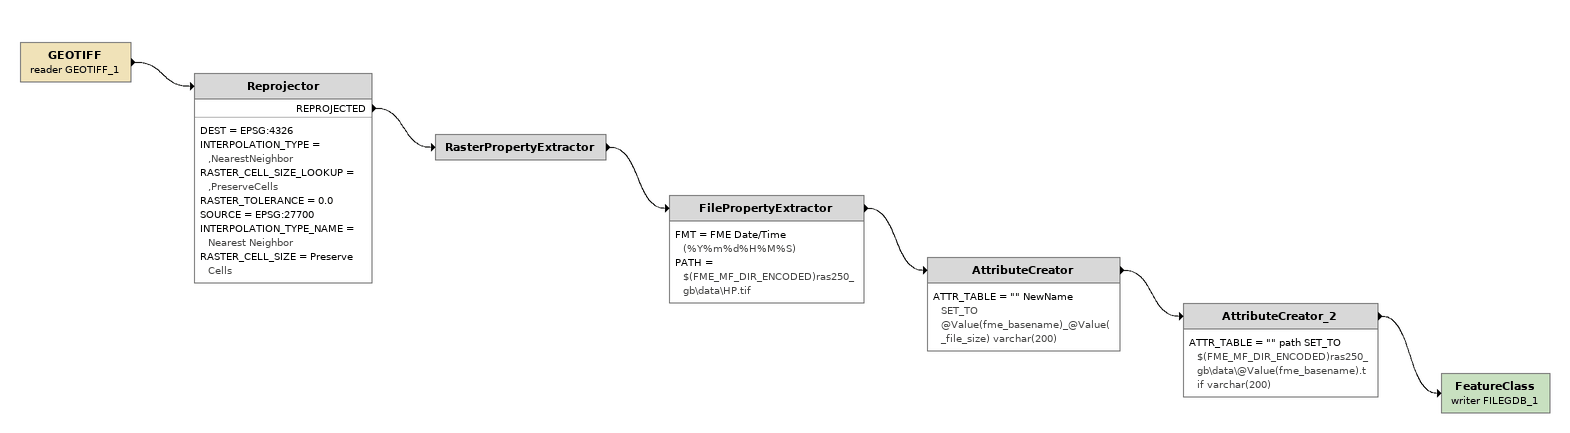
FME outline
GEOTIFF (reader GEOTIFF_1)
    -> Reprojector
Reprojector
    DEST = EPSG:4326
    INTERPOLATION_TYPE = ,NearestNeighbor
    RASTER_CELL_SIZE_LOOKUP = ,PreserveCells
    RASTER_TOLERANCE = 0.0
    SOURCE = EPSG:27700
    INTERPOLATION_TYPE_NAME = Nearest Neighbor
    RASTER_CELL_SIZE = Preserve Cells
    REPROJECTED -> RasterPropertyExtractor
RasterPropertyExtractor
    -> FilePropertyExtractor
FilePropertyExtractor
    FMT = FME Date/Time (%Y%m%d%H%M%S)
    PATH = $(FME_MF_DIR_ENCODED)ras250_gb\data\HP.tif
    -> AttributeCreator
AttributeCreator
    ATTR_TABLE = "" NewName SET_TO @Value(fme_basename)_@Value(_file_size) varchar(200)
    -> AttributeCreator_2
AttributeCreator_2
    ATTR_TABLE = "" path SET_TO $(FME_MF_DIR_ENCODED)ras250_gb\data\@Value(fme_basename).tif varchar(200)
    -> FeatureClass (writer FILEGDB_1)
FeatureClass (writer FILEGDB_1)
